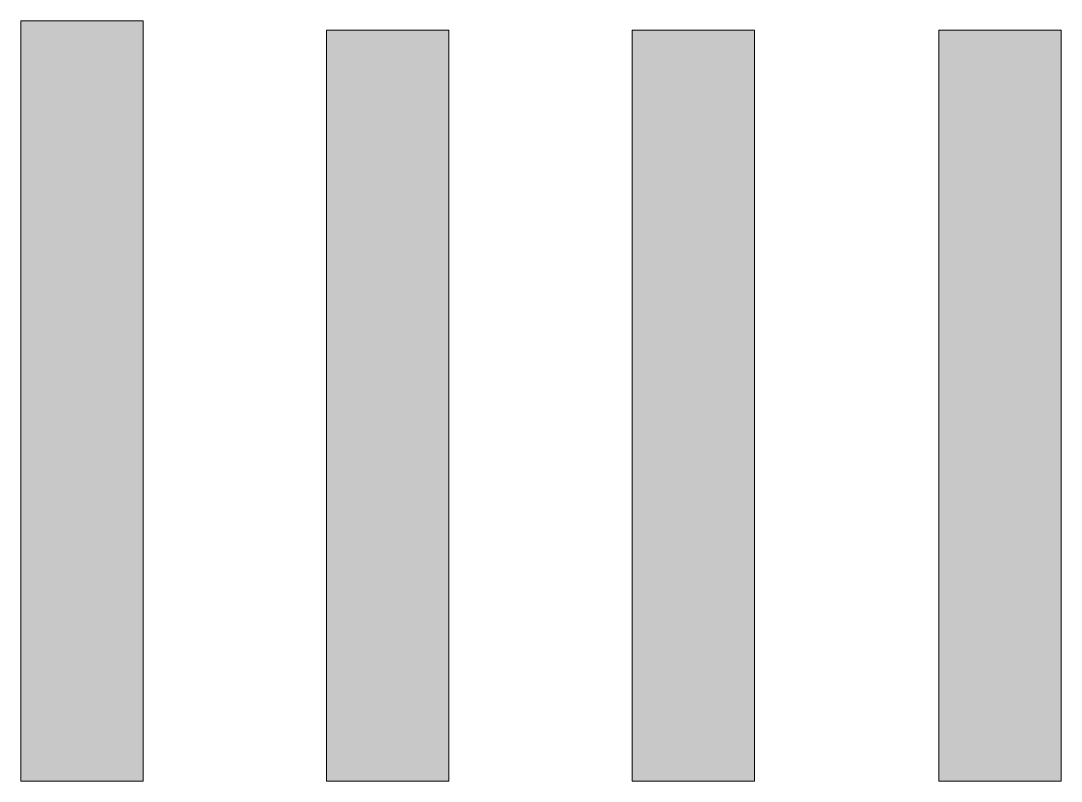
# Model space of a CAD drawing. Header units: metres. Extents: x 33 to 365, y 19 to 261.
import ezdxf

# ---------------------------------------------------------------- set-up
doc = ezdxf.new("R2010")
doc.units = ezdxf.units.M
doc.layers.add('FILL_YELLOW_FFFF00', color=7, linetype='Continuous', true_color=0xffff00)

msp = doc.modelspace()

# ---------------------------------------------------------------- hatches: boundary and pattern name
at = {"layer": 'FILL_YELLOW_FFFF00', "true_color": 0xffff00}
h = msp.add_hatch(color=7, dxfattribs=at)
h.dxf.hatch_style = 1
h.paths.add_polyline_path([(33.45, 18.75), (33.45, 261.15), (72.45, 261.15), (72.45, 18.75), (33.45, 18.75)])
h = msp.add_hatch(color=7, dxfattribs=at)
h.dxf.hatch_style = 1
h.paths.add_polyline_path([(130.95, 258.15), (169.95, 258.15), (169.95, 18.75), (130.95, 18.75), (130.95, 258.15)])
h = msp.add_hatch(color=7, dxfattribs=at)
h.dxf.hatch_style = 1
h.paths.add_polyline_path([(228.45, 258.15), (267.45, 258.15), (267.45, 18.75), (228.45, 18.75), (228.45, 258.15)])
h = msp.add_hatch(color=7, dxfattribs=at)
h.dxf.hatch_style = 1
h.paths.add_polyline_path([(365.25, 18.75), (326.25, 18.75), (326.25, 258.15), (365.25, 258.15), (365.25, 18.75)])

# ---------------------------------------------------------------- linework, layer by layer
at = {"layer": 'FILL_YELLOW_FFFF00', "lineweight": 0, "true_color": 0xffff00}
for points in [[(33.45, 18.75), (33.45, 261.15), (72.45, 261.15), (72.45, 18.75)], [(130.95, 258.15), (169.95, 258.15), (169.95, 18.75), (130.95, 18.75)], [(228.45, 258.15), (267.45, 258.15), (267.45, 18.75), (228.45, 18.75)], [(365.25, 18.75), (326.25, 18.75), (326.25, 258.15), (365.25, 258.15)]]:
    msp.add_lwpolyline(points, close=True, dxfattribs=at)

doc.saveas('drawing.dxf')
